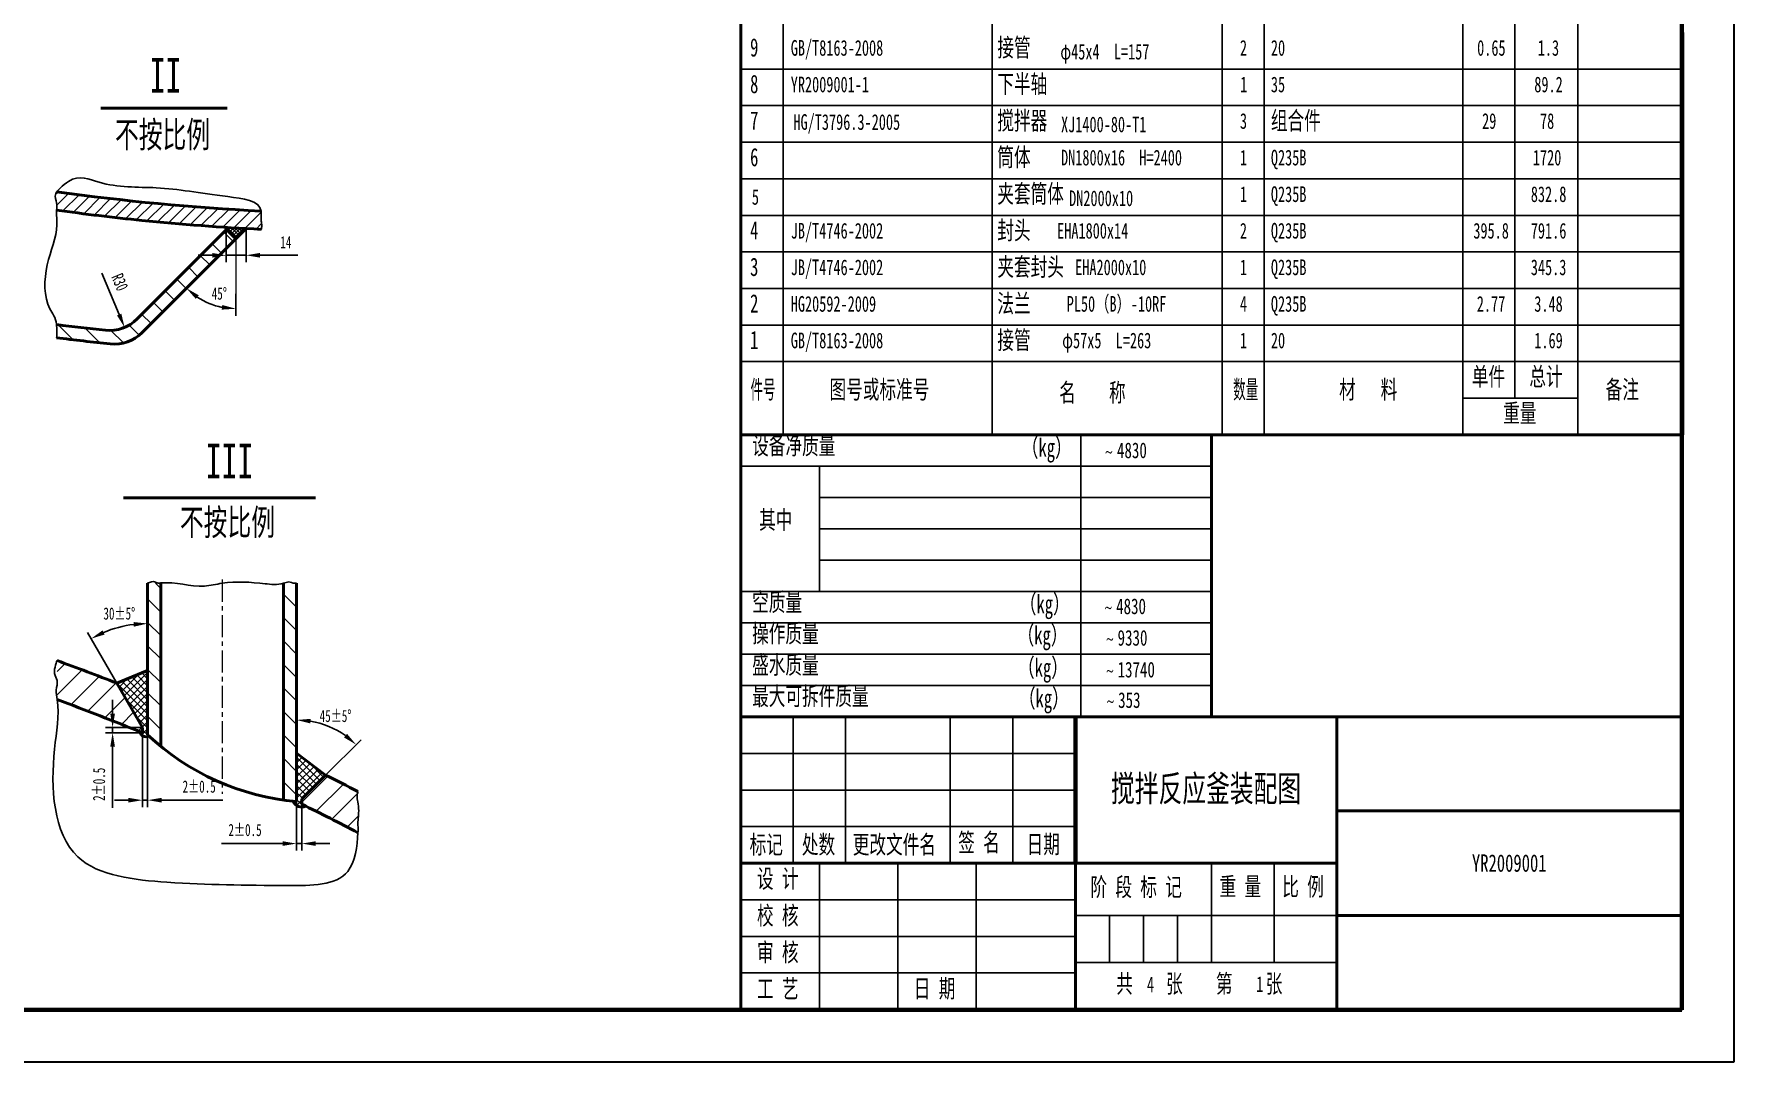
# Model space of a CAD drawing. Header units: millimetres. Extents: x -11803 to 14115, y -852 to 12275.
# Drawn here: x 9237 to 14115, y -460 to 2491 of the extents above; entities that cross this region are included whole.
import ezdxf

# ---------------------------------------------------------------- set-up
doc = ezdxf.new("R2010")
doc.units = ezdxf.units.MM
doc.linetypes.add('CENTERX2', pattern=[101.6, 63.5, -12.7, 12.7, -12.7])
doc.layers.get('Defpoints').update_dxf_attribs({"lineweight": 0})
for name, color, linetype, lineweight in [('CAXA0', 7, 'Continuous', 70), ('CAXA3', 7, 'Continuous', 25), ('CAXA4', 3, 'Continuous', 25), ('中心线', 1, 'CENTERX2', 25), ('文字', 7, 'Continuous', 0), ('粗实线', 7, 'Continuous', 50), ('粗线', 7, 'Continuous', 40), ('细线', 3, 'Continuous', 0), ('边框线', 2, 'Continuous', 90)]:
    doc.layers.add(name, color=color, linetype=linetype, lineweight=lineweight)
doc.layers.add('细实线', color=125, linetype='Continuous')
doc.styles.add('TextStyle0', font='SIMFANG.TTF', dxfattribs={"width": 0.502697})
doc.styles.add('TextStyle1', font='SIMFANG.TTF', dxfattribs={"width": 0.502697})
doc.styles.add('TXT', font='SIMFANG.TTF', dxfattribs={"width": 0.7})
doc.styles.add('标准', font='SimSun.ttf', dxfattribs={"width": 0.667})
doc.dimstyles.new('标准', dxfattribs={"dimscale": 10, "dimtxt": 3.5, "dimasz": 4, "dimexe": 2, "dimexo": 0, "dimgap": 2, "dimtad": 1, "dimdec": 1, "dimdsep": 46, "dimtxsty": '标准', "dimcen": 0, "dimdle": 2, "dimazin": 2, "dimtfac": 1, "dimtdec": 1, "dimtmove": 0, "dimatfit": 3, "dimfxl": 0, "dimtolj": 1, "dimtzin": 0, "dimarcsym": 0})
doc.dimstyles.new('标准$2', dxfattribs={"dimscale": 10, "dimtxt": 3.5, "dimasz": 4, "dimexe": 2, "dimexo": 0, "dimgap": 2, "dimtad": 1, "dimtih": 1, "dimtoh": 1, "dimdec": 1, "dimdsep": 46, "dimtxsty": '标准', "dimcen": 0, "dimdle": 2, "dimazin": 2, "dimtfac": 1, "dimtdec": 1, "dimtmove": 0, "dimatfit": 3, "dimfxl": 0, "dimtolj": 1, "dimtzin": 0, "dimarcsym": 0})

# ---------------------------------------------------------------- blocks, each defined once
blk = doc.blocks.new('CAXBLOCK48', base_point=(-17118.4, -6399.4))
at = {"layer": 'CAXA0', "color": 0, "linetype": 'Continuous', "lineweight": 25}
for p, q in [((448.3, -3838.7), (450.3, -3836.7)), ((469.5, -3855.8), (450.4, -3836.7)), ((451.1, -3842.7), (456.7, -3837)), ((454.4, -3846), (463, -3837.4)), ((472.9, -3852.4), (457.6, -3837.1)), ((457.8, -3849.4), (469.4, -3837.8)), ((476.3, -3849.1), (464.7, -3837.5)), ((479.6, -3845.7), (471.9, -3837.9)), ((461.2, -3852.8), (475.7, -3838.2)), ((464.5, -3856.1), (482.1, -3838.6)), ((483, -3842.3), (479, -3838.4)), ((486.4, -3839), (486.2, -3838.8))]:
    blk.add_line(p, q, dxfattribs=at)
blk = doc.blocks.new('CAXBLOCK49', base_point=(-17118.4, -6399.4))
at = {"layer": 'CAXA0', "color": 0, "linetype": 'Continuous', "lineweight": 25}
for p, q in [((123.9, -3772.4), (127.6, -3768.7)), ((123.9, -3794.9), (147.4, -3771.4)), ((136, -3805.2), (167.1, -3774.1)), ((155.8, -3807.9), (187.1, -3776.6)), ((175.7, -3810.5), (207.1, -3779.1)), ((195.6, -3813), (227.1, -3781.5)), ((215.7, -3815.4), (247.3, -3783.7)), ((235.8, -3817.7), (267.5, -3786)), ((256, -3819.9), (287.9, -3788.1)), ((276.3, -3822.1), (308.3, -3790.1)), ((296.7, -3824.1), (328.8, -3792.1)), ((317.2, -3826.1), (349.4, -3793.9)), ((337.7, -3828), (370.1, -3795.7)), ((358.4, -3829.8), (390.9, -3797.3)), ((379.2, -3831.5), (411.7, -3798.9)), ((399.9, -3833.2), (432.7, -3800.4)), ((420.9, -3834.6), (453.8, -3801.8)), ((441.9, -3836.1), (474.9, -3803.1)), ((463, -3837.4), (496.2, -3804.2)), ((484.3, -3838.6), (515.3, -3807.6)), ((505.6, -3839.8), (515.3, -3830))]:
    blk.add_line(p, q, dxfattribs=at)
blk = doc.blocks.new('CAXBLOCK53', base_point=(-17118.4, -6399.4))
at = {"layer": 'CAXA0', "color": 0, "linetype": 'Continuous', "lineweight": 25}
for p, q in [((323, -4623.1), (312.8, -4612.8)), ((583, -4613.6), (582.2, -4612.8)), ((323, -4668), (298, -4643)), ((583, -4658.6), (558, -4633.6)), ((583, -4703.5), (558, -4678.5)), ((323, -4712.9), (298, -4687.9)), ((323, -4757.8), (298, -4732.8)), ((583, -4748.4), (558, -4723.4)), ((323, -4802.7), (298, -4777.7)), ((583, -4793.3), (558, -4768.3)), ((583, -4838.2), (558, -4813.2)), ((323, -4847.6), (298, -4822.6)), ((323, -4892.5), (298, -4867.5)), ((583, -4883.1), (558, -4858.1)), ((583, -4928), (558, -4903)), ((583, -4972.9), (558, -4947.9)), ((583, -5017.8), (558, -4992.8))]:
    blk.add_line(p, q, dxfattribs=at)
blk = doc.blocks.new('CAXBLOCK54', base_point=(-17118.4, -6399.4))
at = {"layer": 'CAXA0', "color": 0, "linetype": 'Continuous', "lineweight": 25}
for p, q in [((124.8, -4781.8), (140.1, -4766.5)), ((124.8, -4826.7), (172.8, -4778.7)), ((151.1, -4845.3), (205.3, -4791.1)), ((183.6, -4857.7), (237.7, -4803.6)), ((216, -4870.2), (254.8, -4831.4)), ((248.2, -4883), (271.2, -4859.9)), ((280.2, -4895.9), (287.7, -4888.4)), ((593, -5032), (642.8, -4982.2)), ((620.5, -5049.4), (672.7, -4997.2)), ((650.4, -5064.4), (700.4, -5014.4)), ((680, -5079.7), (700.4, -5059.3))]:
    blk.add_line(p, q, dxfattribs=at)
blk = doc.blocks.new('CAXBLOCK55', base_point=(-17118.4, -6399.4))
at = {"layer": 'CAXA0', "color": 0, "linetype": 'Continuous', "lineweight": 25}
for p, q in [((298, -4782.2), (296.3, -4780.4)), ((298, -4863), (239.1, -4804)), ((243.3, -4811.5), (259, -4795.8)), ((248.2, -4820.1), (281.9, -4786.4)), ((298, -4849.5), (248.6, -4800.1)), ((253.1, -4828.6), (298, -4783.7)), ((258.1, -4837.1), (298, -4797.2)), ((298, -4836), (258.2, -4796.1)), ((263, -4845.7), (298, -4810.6)), ((298, -4822.6), (267.7, -4792.2)), ((298, -4809.1), (277.2, -4788.3)), ((298, -4795.6), (286.8, -4784.4)), ((298, -4876.4), (257.2, -4835.6)), ((267.9, -4854.2), (298, -4824.1)), ((272.9, -4862.8), (298, -4837.6)), ((298, -4889.9), (275.6, -4867.4)), ((277.8, -4871.3), (298, -4851)), ((282.7, -4879.8), (298, -4864.5)), ((287.7, -4888.4), (298, -4878)), ((286.1, -4903.4), (298, -4891.5)), ((299.9, -4905.2), (288, -4893.4)), ((296.6, -4906.4), (299, -4904)), ((583, -4943.2), (586.1, -4940.2)), ((627.9, -4990.8), (583, -4945.9)), ((583, -4956.7), (593.8, -4946)), ((583, -4970.2), (601.4, -4951.8)), ((583, -4983.6), (609, -4957.6)), ((621.2, -4997.5), (583, -4959.4)), ((583, -4997.1), (616.7, -4963.4)), ((583, -5010.6), (624.3, -4969.3)), ((614.5, -5004.3), (583, -4972.9)), ((583, -5024), (632, -4975.1)), ((634.7, -4984.1), (605.6, -4955)), ((607.7, -5011), (583, -4986.3)), ((601, -5017.8), (583, -4999.8)), ((576.3, -5030.8), (576.9, -5030.2)), ((582.6, -5038), (593, -5027.5)), ((594.3, -5024.5), (583, -5013.3)), ((597, -5040.7), (583, -5026.7)), ((592.9, -5041.1), (596.6, -5037.4))]:
    blk.add_line(p, q, dxfattribs=at)
blk = doc.blocks.new('CAXBLOCK56', base_point=(-17118.4, -6399.4))
at = {"layer": 'CAXA0', "color": 0, "linetype": 'Continuous', "lineweight": 25}
for p, q in [((439.2, -3886.1), (421.5, -3868.4)), ((461.7, -3863.7), (444, -3846)), ((416.8, -3908.6), (399.1, -3890.9)), ((394.3, -3931), (376.6, -3913.3)), ((349.4, -3975.9), (331.7, -3958.2)), ((371.9, -3953.5), (354.2, -3935.8)), ((327, -3998.4), (309.3, -3980.7)), ((155.7, -4051.6), (127.1, -4023)), ((206.4, -4057.4), (178.1, -4029.1)), ((281.8, -4043), (262.6, -4023.8)), ((304.5, -4020.8), (286.8, -4003.1)), ((251.8, -4057.9), (227.7, -4033.8))]:
    blk.add_line(p, q, dxfattribs=at)
blk = doc.blocks.new('*D296')
at = {"layer": 'Defpoints', "color": 0, "lineweight": 25}
for p in [(9816, 1903.1), (9845.5, 1932.6), (9715.6, 1729.3), (9816, 1744.9), (9546.7, 1633.8)]:
    blk.add_point(p, dxfattribs=at)
at = {"layer": '细实线', "color": 0, "lineweight": -2}
blk.add_line((9816, 1744.9), (9816, 1682.4), dxfattribs=at)
blk.add_arc((9816, 1903.1), 200.7, 236.4384, 258.5616, dxfattribs=at)
at = {"layer": '细实线', "color": 0, "lineweight": 25}
for points in [[(9700.8, 1730.7), (9709.3, 1741), (9674.1, 1761.2)], [(9776.9, 1713.1), (9775.5, 1699.8), (9816, 1702.4)]]:
    blk.add_solid(points, dxfattribs=at)
at = {"layer": '细实线', "color": 0, "insert": (9768.5, 1745.6), "char_height": 35, "attachment_point": 5, "style": '标准'}
blk.add_mtext('\\A1;45%%d', dxfattribs=at)
blk = doc.blocks.new('*D297')
at = {"layer": 'Defpoints', "color": 0, "lineweight": 25}
for p in [(9788.2, 1936), (9845.2, 1932.4), (9845.2, 1855.8)]:
    blk.add_point(p, dxfattribs=at)
at = {"layer": '细实线', "color": 0, "lineweight": -2}
for p, q in [((9788.2, 1936), (9788.2, 1835.8)), ((9845.2, 1932.4), (9845.2, 1835.8)), ((9748.2, 1855.8), (9708.2, 1855.8)), ((9788.2, 1855.8), (9845.2, 1855.8)), ((9885.2, 1855.8), (9993.5, 1855.8))]:
    blk.add_line(p, q, dxfattribs=at)
at = {"layer": '细实线', "color": 0, "lineweight": 25}
for points in [[(9748.2, 1862.5), (9748.2, 1849.1), (9788.2, 1855.8)], [(9885.2, 1862.5), (9885.2, 1849.1), (9845.2, 1855.8)]]:
    blk.add_solid(points, dxfattribs=at)
at = {"layer": '细实线', "color": 0, "insert": (9959.4, 1893.3), "char_height": 35, "attachment_point": 5, "style": '标准'}
blk.add_mtext('\\A1;14', dxfattribs=at)
blk = doc.blocks.new('*D298')
at = {"layer": 'Defpoints', "color": 0, "lineweight": 25}
for p in [(9453.2, 1752.5), (9496.6, 1648.7)]:
    blk.add_point(p, dxfattribs=at)
at = {"layer": '细实线', "color": 0, "lineweight": -2}
blk.add_line((9431.6, 1804.3), (9481.2, 1685.6), dxfattribs=at)
at = {"layer": '细实线', "color": 0, "lineweight": 25}
blk.add_solid([(9487.3, 1688.2), (9475, 1683), (9496.6, 1648.7)], dxfattribs=at)
at = {"layer": '细实线', "color": 0, "insert": (9482.9, 1778.7), "char_height": 35, "attachment_point": 5, "rotation": 292.6841, "style": '标准'}
blk.add_mtext('\\A1;R30', dxfattribs=at)
blk = doc.blocks.new('*D303')
at = {"layer": 'Defpoints', "color": 0, "lineweight": 25}
for p in [(9562.8, 914.2), (9451.7, 779.1), (9474.1, 627.4), (9547.8, 499.9), (9562.8, 478.8)]:
    blk.add_point(p, dxfattribs=at)
at = {"layer": '细实线', "color": 0, "lineweight": -2}
blk.add_line((9474.1, 627.4), (9390.4, 772.5), dxfattribs=at)
blk.add_arc((9562.8, 473.9), 324.7, 97.0625, 112.9375, dxfattribs=at)
at = {"layer": '细实线', "color": 0, "lineweight": 25}
for points in [[(9522.4, 802.8), (9523.2, 789.5), (9562.8, 798.6)], [(9439.2, 767), (9433.2, 778.9), (9400.4, 755.1)]]:
    blk.add_solid(points, dxfattribs=at)
at = {"layer": '细实线', "color": 0, "insert": (9481.4, 827), "char_height": 35, "attachment_point": 5, "style": '标准'}
blk.add_mtext('\\A1;30%%p5%%d', dxfattribs=at)
blk = doc.blocks.new('*D304')
at = {"layer": 'Defpoints', "color": 0, "lineweight": 25}
for p in [(9547.8, 499.9), (9462.2, 484.9), (9547.8, 484.9)]:
    blk.add_point(p, dxfattribs=at)
at = {"layer": '细实线', "color": 0, "lineweight": -2}
for p, q in [((9462.2, 539.9), (9462.2, 579.9)), ((9547.8, 499.9), (9442.2, 499.9)), ((9462.2, 499.9), (9462.2, 484.9)), ((9547.8, 484.9), (9442.2, 484.9)), ((9462.2, 444.9), (9462.2, 269.1))]:
    blk.add_line(p, q, dxfattribs=at)
at = {"layer": '细实线', "color": 0, "lineweight": 25}
for points in [[(9455.5, 539.9), (9468.9, 539.9), (9462.2, 499.9)], [(9455.5, 444.9), (9468.9, 444.9), (9462.2, 484.9)]]:
    blk.add_solid(points, dxfattribs=at)
at = {"layer": '细实线', "color": 0, "insert": (9423.4, 337), "char_height": 35, "attachment_point": 5, "rotation": 90, "style": '标准'}
blk.add_mtext('\\A1;2%%p0.5', dxfattribs=at)
blk = doc.blocks.new('*D305')
at = {"layer": 'Defpoints', "color": 0, "lineweight": 25}
for p in [(9547.8, 484.9), (9562.8, 478.4), (9562.8, 291.4)]:
    blk.add_point(p, dxfattribs=at)
at = {"layer": '细实线', "color": 0, "lineweight": -2}
for p, q in [((9547.8, 484.9), (9547.8, 271.4)), ((9562.8, 478.4), (9562.8, 271.4)), ((9507.8, 291.4), (9467.8, 291.4)), ((9547.8, 291.4), (9562.8, 291.4)), ((9602.8, 291.4), (9778.6, 291.4))]:
    blk.add_line(p, q, dxfattribs=at)
at = {"layer": '细实线', "color": 0, "lineweight": 25}
for points in [[(9507.8, 298.1), (9507.8, 284.7), (9547.8, 291.4)], [(9602.8, 298.1), (9602.8, 284.7), (9562.8, 291.4)]]:
    blk.add_solid(points, dxfattribs=at)
at = {"layer": '细实线', "color": 0, "insert": (9710.7, 330.2), "char_height": 35, "attachment_point": 5, "style": '标准'}
blk.add_mtext('\\A1;2%%p0.5', dxfattribs=at)
blk = doc.blocks.new('*D306')
at = {"layer": 'Defpoints', "color": 0, "lineweight": 25}
for p in [(9990.3, 287.3), (10005.3, 279.9), (10005.3, 166.8)]:
    blk.add_point(p, dxfattribs=at)
at = {"layer": '细实线', "color": 0, "lineweight": -2}
for p, q in [((9990.3, 287.3), (9990.3, 146.8)), ((10005.3, 279.9), (10005.3, 146.8)), ((9950.3, 166.8), (9774.4, 166.8)), ((10005.3, 166.8), (9990.3, 166.8)), ((10045.3, 166.8), (10085.3, 166.8))]:
    blk.add_line(p, q, dxfattribs=at)
at = {"layer": '细实线', "color": 0, "lineweight": 25}
for points in [[(9950.3, 173.5), (9950.3, 160.2), (9990.3, 166.8)], [(10045.3, 173.5), (10045.3, 160.2), (10005.3, 166.8)]]:
    blk.add_solid(points, dxfattribs=at)
at = {"layer": '细实线', "color": 0, "insert": (9842.3, 205.6), "char_height": 35, "attachment_point": 5, "style": '标准'}
blk.add_mtext('\\A1;2%%p0.5', dxfattribs=at)
blk = doc.blocks.new('*D307')
at = {"layer": 'Defpoints', "color": 0, "lineweight": 25}
for p in [(9990.3, 914.2), (10052.8, 513.4), (10073.6, 363.3), (10005.3, 294.9), (9990.3, 287.3)]:
    blk.add_point(p, dxfattribs=at)
at = {"layer": '细实线', "color": 0, "lineweight": -2}
blk.add_line((10073.6, 363.3), (10175.3, 465), dxfattribs=at)
blk.add_arc((9990.3, 279.9), 241.7, 54.4923, 80.5077, dxfattribs=at)
at = {"layer": '细实线', "color": 0, "lineweight": 25}
for points in [[(10029.6, 511.7), (10030.7, 525), (9990.3, 521.6)], [(10135, 481.8), (10126.3, 471.6), (10161.2, 450.8)]]:
    blk.add_solid(points, dxfattribs=at)
at = {"layer": '细实线', "color": 0, "insert": (10102, 533), "char_height": 35, "attachment_point": 5, "style": '标准'}
blk.add_mtext('\\A1;45%%p5%%d', dxfattribs=at)

msp = doc.modelspace()

# ---------------------------------------------------------------- hatches: boundary and pattern name
at = {"layer": 'CAXA0', "linetype": 'Continuous', "lineweight": 25}
for points in [[(12329.441, 1294.632), (12331.208, 1293.187), (12330.485, 1291.501), (12329.702, 1289.815), (12328.798, 1288.13), (12327.593, 1286.865), (12325.907, 1286.444), (12323.738, 1286.986), (12321.088, 1288.611), (12318.498, 1290.237), (12316.51, 1290.779), (12315.044, 1290.237), (12314.02, 1288.611), (12313.217, 1286.444), (12311.611, 1287.648), (12312.093, 1289.334), (12312.796, 1290.989), (12313.94, 1292.585), (12315.366, 1293.759), (12316.912, 1294.15), (12318.839, 1293.608), (12321.409, 1291.983), (12323.999, 1290.357), (12325.987, 1289.815), (12327.473, 1290.417), (12328.557, 1292.224)], [(12328.207, 847.779), (12329.974, 846.334), (12329.251, 844.648), (12328.468, 842.962), (12327.564, 841.277), (12326.36, 840.012), (12324.673, 839.591), (12322.505, 840.133), (12319.854, 841.758), (12317.264, 843.384), (12315.276, 843.926), (12313.811, 843.384), (12312.787, 841.758), (12311.983, 839.591), (12310.377, 840.795), (12310.859, 842.481), (12311.562, 844.136), (12312.706, 845.732), (12314.132, 846.906), (12315.678, 847.297), (12317.605, 846.755), (12320.175, 845.13), (12322.766, 843.504), (12324.753, 842.962), (12326.239, 843.564), (12327.323, 845.37)], [(12332.429, 757.309), (12334.196, 755.864), (12333.473, 754.178), (12332.69, 752.492), (12331.787, 750.807), (12330.582, 749.542), (12328.895, 749.121), (12326.727, 749.663), (12324.077, 751.288), (12321.486, 752.914), (12319.499, 753.456), (12318.033, 752.914), (12317.009, 751.288), (12316.206, 749.121), (12314.6, 750.325), (12315.081, 752.011), (12315.784, 753.666), (12316.929, 755.262), (12318.354, 756.436), (12319.9, 756.827), (12321.828, 756.285), (12324.398, 754.66), (12326.988, 753.034), (12328.976, 752.492), (12330.461, 753.094), (12331.546, 754.9)], [(12332.429, 665.936), (12334.196, 664.491), (12333.473, 662.805), (12332.69, 661.12), (12331.787, 659.434), (12330.582, 658.17), (12328.895, 657.748), (12326.727, 658.29), (12324.077, 659.916), (12321.486, 661.541), (12319.499, 662.083), (12318.033, 661.541), (12317.009, 659.916), (12316.206, 657.748), (12314.6, 658.952), (12315.081, 660.638), (12315.784, 662.294), (12316.929, 663.889), (12318.354, 665.063), (12319.9, 665.455), (12321.828, 664.913), (12324.398, 663.287), (12326.988, 661.662), (12328.976, 661.12), (12330.461, 661.722), (12331.546, 663.528)], [(12333.913, 578.449), (12335.68, 577.004), (12334.957, 575.319), (12334.174, 573.633), (12333.271, 571.947), (12332.066, 570.683), (12330.379, 570.261), (12328.211, 570.803), (12325.56, 572.429), (12322.97, 574.054), (12320.983, 574.596), (12319.517, 574.054), (12318.493, 572.429), (12317.69, 570.261), (12316.083, 571.465), (12316.565, 573.151), (12317.268, 574.807), (12318.413, 576.402), (12319.838, 577.576), (12321.384, 577.968), (12323.312, 577.426), (12325.882, 575.8), (12328.472, 574.175), (12330.46, 573.633), (12331.945, 574.235), (12333.03, 576.041)]]:
    msp.add_hatch(color=0, dxfattribs=at).paths.add_polyline_path(points, flags=0)

# ---------------------------------------------------------------- linework, layer by layer
at = {"layer": 'CAXA0', "linetype": 'Continuous', "lineweight": 70}
for p, q in [((13966.813, 2390.49), (13966.813, 2495.49)), ((13966.813, 2285.49), (13966.813, 2390.49)), ((13966.813, 2180.49), (13966.813, 2285.49)), ((13966.813, 2075.49), (13966.813, 2180.49)), ((13966.813, 1970.49), (13966.813, 2075.49)), ((13966.813, 1865.49), (13966.813, 1970.49)), ((13966.813, 1760.49), (13966.813, 1865.49)), ((13966.813, 1655.49), (13966.813, 1760.49)), ((13966.813, 1550.49), (13966.813, 1655.49)), ((13966.813, 1550.49), (13966.813, 1340.49))]:
    msp.add_line(p, q, dxfattribs=at)
at = {"layer": 'CAXA0', "lineweight": 20}
msp.add_line((9815.992, 1903.127), (9815.992, 1744.937), dxfattribs=at)
at = {"layer": 'CAXA3', "linetype": 'Continuous', "lineweight": 25}
for p, q in [((13966.813, 890.49), (13966.813, 1700.49)), ((13966.813, 1340.49), (11266.813, 1340.49)), ((13966.813, 470.49), (13966.813, 890.49))]:
    msp.add_line(p, q, dxfattribs=at)
at = {"layer": 'CAXA3', "color": 0, "linetype": 'Continuous', "lineweight": 25}
msp.add_line((13966.813, 1655.49), (11266.813, 1655.49), dxfattribs=at)
at = {"layer": 'CAXA4', "color": 0, "linetype": 'Continuous', "lineweight": 25}
msp.add_line((12240.453, 1340.49), (12240.453, 530.49), dxfattribs=at)
at = {"layer": '中心线', "lineweight": 0}
msp.add_line((9776.508, 924.643), (9776.508, 309.425), dxfattribs=at)
at = {"layer": '粗实线', "linetype": 'Continuous', "lineweight": 50}
for p, q in [((9428.707, 2278.5), (9791.196, 2278.5)), ((9789.475, 1929.644), (9532.784, 1672.953)), ((9845.451, 1932.587), (9546.656, 1633.792)), ((9789.475, 1929.644), (9815.992, 1903.127)), ((13965.453, 1340.49), (11265.453, 1340.49)), ((11265.453, 1340.49), (11265.453, 530.49)), ((12615.453, 530.49), (12615.453, 1340.49)), ((9493.88, 1159.225), (10044.256, 1159.225)), ((9562.758, 478.762), (9562.758, 914.218)), ((9600.258, 445.948), (9600.258, 914.218)), ((9952.758, 291.599), (9952.758, 914.218)), ((9990.258, 287.267), (9990.258, 914.218)), ((9474.139, 627.421), (9562.758, 663.872)), ((9547.758, 499.909), (9474.139, 627.421)), ((9547.758, 484.909), (9547.758, 499.909)), ((13965.453, 530.49), (11265.453, 530.49)), ((11265.453, 530.49), (13965.453, 530.49)), ((11265.453, 530.49), (13965.453, 530.49)), ((11265.453, 530.49), (11265.453, -309.51)), ((12225.453, 530.49), (12225.453, -309.51)), ((12975.453, -309.51), (12975.453, 530.49)), ((10073.619, 363.288), (9990.258, 426.748)), ((10005.258, 294.927), (10073.619, 363.288)), ((10005.258, 279.927), (10005.258, 294.927)), ((13965.453, 260.49), (12975.453, 260.49)), ((12975.453, 110.49), (11265.453, 110.49)), ((13965.453, -39.51), (12975.453, -39.51))]:
    msp.add_line(p, q, dxfattribs=at)
at = {"layer": '粗实线', "linetype": 'Continuous', "lineweight": 70}
msp.add_line((12225.453, 110.49), (12225.453, 530.49), dxfattribs=at)
at = {"layer": '粗实线', "linetype": 'Continuous', "lineweight": 40}
msp.add_line((11266.813, -309.51), (13966.813, -309.51), dxfattribs=at)
at = {"layer": '粗实线', "linetype": 'Continuous', "lineweight": 50}
for centre, radius, start, end in [((9795.032, 1934.093), 7.077, 164.305692, 218.645303), ((9453.235, 1752.502), 112.5, 263.93809, 315), ((9467.106, 1713.341), 112.5, 264.08328, 315), ((9557.064, 491.211), 17.691, 189.711809, 299.833939), ((10053.84, 1002.139), 717.694, 226.823323, 264.917364), ((10005.129, 299.608), 27.839, 203.999698, 294.581622)]:
    msp.add_arc(centre, radius, start, end, dxfattribs=at)
for centre, major_axis, start_param, end_param in [((10220.451, 3662.219), (3375, 0), 4.43664304, 4.6139285), ((10220.451, 3474.719), (3750, 0), 4.46482978, 4.50310534), ((5276.508, -2128.466), (6750, 0), 0.88566104, 0.93164949), ((5276.508, -2128.466), (6750, 0), 0.76060627, 0.7946206)]:
    msp.add_ellipse(centre, major_axis=major_axis, ratio=0.5, start_param=start_param, end_param=end_param, dxfattribs=at)
msp.add_open_spline([(9888.684, 1930.329), (9773.627, 1935.967), (9659.136, 1944.541), (9463.706, 1964.313), (9382.222, 1974.137), (9301.558, 1985.451)], degree=3, knots=[0, 0, 0, 0, 228.08297009, 228.08297009, 393.27001778, 393.27001778, 393.27001778, 393.27001778], dxfattribs=at)
for points in [[(9301.558, 1619.085), (9352.624, 1612.667), (9403.956, 1606.783), (9455.51, 1601.44)], [(9474.139, 627.421), (9417.745, 649.483), (9360.675, 671.095), (9302.956, 692.247)], [(10166.331, 316.474), (10135.719, 332.231), (10104.813, 347.836), (10073.619, 363.288)]]:
    msp.add_open_spline(points, degree=3, dxfattribs=at)
at = {"layer": '粗线', "linetype": 'Continuous', "lineweight": 40}
msp.add_line((13966.813, -309.51), (13966.813, 470.49), dxfattribs=at)
at = {"layer": '细实线', "lineweight": 30}
for p, q in [((14115.453, 12154.678), (14115.453, -460.322)), ((14115.453, -460.322), (5205.453, -460.322))]:
    msp.add_line(p, q, dxfattribs=at)
at = {"layer": '细实线', "color": 0, "lineweight": 50}
msp.add_line((11265.453, 1340.49), (11265.453, 4805.49), dxfattribs=at)
at = {"layer": '细实线', "color": 0, "lineweight": -3}
for p, q in [((11386.813, 4805.49), (11386.813, 1340.49)), ((11986.813, 4805.49), (11986.813, 1340.49)), ((12646.813, 4805.49), (12646.813, 1340.49)), ((12766.813, 4805.49), (12766.813, 1340.49)), ((13336.813, 4805.49), (13336.813, 1340.49)), ((13486.813, 4700.49), (13486.813, 1445.49)), ((13666.813, 4700.49), (13666.813, 1340.49)), ((13336.813, 1445.49), (13666.813, 1445.49))]:
    msp.add_line(p, q, dxfattribs=at)
at = {"layer": '细实线', "color": 0, "linetype": 'Continuous', "lineweight": 25}
for p, q in [((13966.813, 2390.49), (11265.453, 2390.49)), ((13966.813, 2390.49), (11266.813, 2390.49)), ((13966.813, 2285.49), (11265.453, 2285.49)), ((13966.813, 2285.49), (11266.813, 2285.49)), ((13966.813, 2180.49), (11265.453, 2180.49)), ((13966.813, 2180.49), (11266.813, 2180.49)), ((13966.813, 2075.49), (11265.453, 2075.49)), ((13966.813, 2075.49), (11266.813, 2075.49)), ((13966.813, 1970.49), (11265.453, 1970.49)), ((13966.813, 1970.49), (11266.813, 1970.49)), ((13966.813, 1865.49), (11265.453, 1865.49)), ((13966.813, 1865.49), (11265.453, 1865.49)), ((13966.813, 1760.49), (11265.453, 1760.49)), ((13966.813, 1760.49), (11266.813, 1760.49)), ((13966.813, 1655.49), (11265.453, 1655.49)), ((13966.813, 1550.49), (11265.453, 1550.49)), ((12615.453, 1250.49), (11265.453, 1250.49)), ((11490.453, 1250.49), (11490.453, 890.49)), ((12615.453, 1160.49), (11490.453, 1160.49)), ((12615.453, 1070.49), (11490.453, 1070.49)), ((12615.453, 980.49), (11490.453, 980.49)), ((12615.453, 890.49), (11265.453, 890.49)), ((12615.453, 800.49), (11265.453, 800.49)), ((12615.453, 710.49), (11265.453, 710.49)), ((12615.453, 620.49), (11265.453, 620.49)), ((11415.453, 110.49), (11415.453, 530.49)), ((11565.453, 110.49), (11565.453, 530.49)), ((12045.453, 110.49), (12045.453, 530.49)), ((12225.453, 425.49), (11265.453, 425.49)), ((12225.453, 320.49), (11265.453, 320.49)), ((12225.453, 215.49), (11265.453, 215.49)), ((12615.453, 110.49), (12615.453, -174.51)), ((12795.453, 110.49), (12795.453, -174.51)), ((12225.453, 5.49), (11265.453, 5.49)), ((12975.453, -39.51), (12225.453, -39.51)), ((12322.953, -39.51), (12322.953, -174.51)), ((12420.453, -39.51), (12420.453, -174.51)), ((12517.953, -39.51), (12517.953, -174.51)), ((12225.453, -99.51), (11265.453, -99.51)), ((12975.453, -174.51), (12225.453, -174.51)), ((12225.453, -204.51), (11265.453, -204.51))]:
    msp.add_line(p, q, dxfattribs=at)
at = {"layer": '细实线', "linetype": 'Continuous', "lineweight": 0}
msp.add_line((9541.114, 601.078), (9544.833, 599.615), dxfattribs=at)
at = {"layer": '细实线', "color": 0, "lineweight": 25}
msp.add_line((11865.453, 110.49), (11865.453, 530.49), dxfattribs=at)
at = {"layer": '细实线', "color": 0}
for p, q in [((11490.453, 110.49), (11490.453, -309.51)), ((11715.453, 110.49), (11715.453, -309.51)), ((11940.453, 110.49), (11940.453, -309.51))]:
    msp.add_line(p, q, dxfattribs=at)
at = {"layer": '细实线', "linetype": 'Continuous', "lineweight": 25}
for points, knots in [([(9301.558, 2038.469), (9301.558, 2038.469), (9353.653, 2094.968), (9445.806, 2048.22), (9608.331, 2055.393), (9736.784, 2028.913), (9898.619, 2012.436), (9886.229, 1959.064), (9891.79, 1941.903), (9889.584, 1934.083), (9888.684, 1930.329)], [0, 0, 0, 0, 30.40884835, 89.49271102, 200.46094163, 340.35444106, 410.65566241, 430.24041889, 438.66463519, 446.31427581, 446.31427581, 446.31427581, 446.31427581]), ([(9301.558, 1619.085), (9301.558, 1619.085), (9306.335, 1669.302), (9264.097, 1717.352), (9265.623, 1830.532), (9307.357, 1917.852), (9299.972, 1978.11), (9304.162, 2009.415), (9293.171, 2023.159), (9301.558, 2038.469), (9301.558, 2038.469)], [0, 0, 0, 0, 25.43175729, 58.65709846, 143.54792049, 223.37144176, 251.50496448, 265.71265724, 283.74687466, 287.64104597, 287.64104597, 287.64104597, 287.64104597]), ([(9562.758, 914.218), (9562.758, 914.218), (9579.416, 922.851), (9589.242, 913.682), (9640.631, 920.721), (9701.14, 897.064), (9799.957, 921.734), (9876.741, 915.957), (9939.754, 908.189), (9969.834, 920.715), (9978.213, 913.848), (9990.258, 914.218), (9990.258, 914.218)], [0, 0, 0, 0, 11.50266113, 19.33102399, 26.00045829, 110.08506882, 144.50288687, 226.82346583, 262.40419536, 272.71011925, 285.50915593, 288.0449794, 288.0449794, 288.0449794, 288.0449794]), ([(9302.956, 692.247), (9302.956, 692.247), (9288.08, 656.873), (9307.776, 634.599), (9297.446, 607.415), (9312.088, 542.656), (9280.271, 386.409), (9297.98, 85.367), (9662.837, 48.416), (9887.416, 46.73), (10151.07, 45.147), (10164.461, 164.436), (10166.991, 209.355), (10165.339, 230.198), (10169.528, 254.654), (10167.478, 285.913), (10162.229, 300.187), (10166.331, 316.474), (10166.331, 316.474)], [0, 0, 0, 0, 25.51351783, 39.91530076, 58.73403937, 77.33356136, 173.69457163, 387.68225107, 567.6821493, 803.49852471, 922.10836958, 999.96398552, 1008.62910669, 1014.13740983, 1042.19574377, 1059.80556487, 1073.63690779, 1080.34530308, 1080.34530308, 1080.34530308, 1080.34530308])]:
    msp.add_open_spline(points, degree=3, knots=knots, dxfattribs=at)
at = {"layer": '边框线'}
for p, q in [((13965.453, 12004.678), (13965.453, -310.322)), ((13965.453, -310.322), (5580.453, -310.322))]:
    msp.add_line(p, q, dxfattribs=at)

# ---------------------------------------------------------------- block references
at = {"layer": '细实线', "linetype": 'Continuous', "lineweight": 25, "xscale": 1.5, "yscale": 1.5, "zscale": 1.5}
for name, p in [('CAXBLOCK56', (-16561.9, -1908.233)), ('CAXBLOCK53', (-16561.9, -1765.566)), ('CAXBLOCK54', (-16561.9, -1765.566)), ('CAXBLOCK55', (-16561.9, -1765.566))]:
    msp.add_blockref(name, p, dxfattribs=at)
at = {"layer": '细线', "linetype": 'Continuous', "lineweight": 25, "xscale": 1.5, "yscale": 1.5, "zscale": 1.5}
for name in ['CAXBLOCK49', 'CAXBLOCK48']:
    msp.add_blockref(name, (-16561.9, -1908.233), dxfattribs=at)

# ---------------------------------------------------------------- texts
at = {"color": 0, "insert": (11296.803, 2022.99), "char_height": 45, "width": 120, "attachment_point": 4, "style": '标准'}
msp.add_mtext('5', dxfattribs=at)
for s, insert, char_height, width, attachment_point, style in [('4830', (12344.678, 1295.49), 45, 233.24519, 4, 'TXT'), ('4830', (12342.19, 847.705), 45, 169.65327, 4, 'TXT'), ('9330', (12346.412, 757.235), 45, 169.65327, 4, 'TXT'), ('13740', (12346.412, 665.862), 45, 169.65327, 4, 'TXT'), ('353', (12347.896, 578.375), 45, 169.65327, 4, 'TXT'), ('{\\fFangSong_GB2312|b0|i0|c134|p34;搅拌反应釜装配图}', (12600.453, 320.49), 75, 750, 5, '标准'), ('{\\fSimSun|b0|i0|c134|p2;YR2009001}', (13470.453, 110.49), 50, 990, 5, 'TXT')]:
    msp.add_mtext(s, dxfattribs=dict(insert=insert, char_height=char_height, width=width, attachment_point=attachment_point, style=style))
at = {"layer": 'CAXA4', "color": 0, "style": '标准', "width": 0.667}
for s, p in [('标记', (11290.358, 137.702)), ('处数', (11440.358, 137.994)), ('签 名', (11888.966, 144.018)), ('日期', (12085.358, 138.869)), ('设 计', (11311.466, 39.893)), ('阶 段 标 记', (12268.461, 15.935)), ('重 量', (12638.966, 17.393)), ('比 例', (12818.966, 17.102)), ('校 核', (11311.466, -65.982)), ('审 核', (11311.466, -171.565)), ('工 艺', (11311.466, -276.273)), ('  共    张    第    张', (12294.896, -261.565))]:
    msp.add_text(s, height=52.5, dxfattribs=at).set_placement(p)
at = {"layer": 'CAXA4', "color": 0, "lineweight": 25, "attachment_point": 1, "style": '标准'}
for s, insert, char_height in [('\\fFangSong_GB2312|b0|i0|p34;9', (11291.713, 2478.952), 52.5), ('\\fFangSong_GB2312|b0|i0|p34;8', (11291.713, 2373.952), 52.5), ('\\fFangSong_GB2312|b0|i0|p34;7', (11291.713, 2268.952), 52.5), ('\\fFangSong_GB2312|b0|i0|p34;搅拌器', (12001.307, 2268.952), 52.5), ('XJ1400-80-T1', (12184.076, 2254.162), 45), ('\\fFangSong_GB2312|b0|i0|p34;6', (11291.713, 2163.952), 52.5), ('\\fFangSong_GB2312|b0|i0|p34;筒体', (12001.307, 2163.952), 52.5), ('\\fFangSong_GB2312|b0|i0|p34;DN1800x16  H=2400', (12184.153, 2158.815), 45), ('\\fFangSong_GB2312|b0|i0|p34;夹套筒体', (12001.307, 2058.952), 52.5), ('\\fFangSong_GB2312|b0|i0|p34;4', (11291.713, 1953.952), 52.5), ('\\fFangSong_GB2312|b0|i0|p34;JB/T4746-2002', (11408.422, 1948.815), 45), ('\\fFangSong_GB2312|b0|i0|p34;封头', (12001.307, 1953.952), 52.5), ('\\fFangSong_GB2312|b0|i0|p34;EHA1800x14', (12172.878, 1948.815), 45), ('\\fFangSong_GB2312|b0|i0|p34;夹套封头', (12001.307, 1848.952), 52.5), ('\\fFangSong_GB2312|b0|i0|p34;3', (11291.713, 1848.952), 52.5), ('JB/T4746-2002', (11408.422, 1843.815), 45), ('\\fFangSong_GB2312|b0|i0|p34;EHA2000x10', (12224.678, 1843.815), 45)]:
    msp.add_mtext(s, dxfattribs=dict(at, insert=insert, char_height=char_height))
at = {"layer": 'CAXA4', "color": 0, "linetype": 'Continuous', "lineweight": 25, "attachment_point": 1}
for s, insert, char_height, style in [('GB/T8163-2008', (11408.422, 2473.815), 45, '标准'), ('\\fFangSong_GB2312|b0|i0|p34;接管', (12001.307, 2478.952), 52.5, '标准'), ('\\fFangSong_GB2312|b0|i0|p34;φ45x4  L=157', (12182.105, 2462.958), 45, '标准'), ('\\fFangSong_GB2312|b0|i0|p34;2', (12697.53, 2473.815), 45, '标准'), ('\\fFangSong_GB2312|b0|i0|p34;20', (12786.384, 2473.815), 45, '标准'), ('\\fFangSong_GB2312|b0|i0|p34;0.65', (13378.278, 2473.815), 45, '标准'), ('\\fFangSong_GB2312|b0|i0|p34;1.3', (13552.255, 2473.815), 45, '标准'), ('YR2009001-1', (11408.422, 2368.815), 45, '标准'), ('\\fFangSong_GB2312|b0|i0|p34;下半轴', (12001.307, 2373.952), 52.5, '标准'), ('\\fFangSong_GB2312|b0|i0|p34;1', (12698.229, 2368.815), 45, '标准'), ('\\fFangSong_GB2312|b0|i0|p34;35\\P', (12786.384, 2368.815), 45, '标准'), ('\\fFangSong_GB2312|b0|i0|p34;89.2', (13542.297, 2368.815), 45, '标准'), ('\\fFangSong_GB2312|b0|i0|p34;组合件', (12786.384, 2268.952), 52.5, '标准'), ('29', (13392.572, 2263.815), 45, '标准'), ('\\fFangSong_GB2312|b0|i0|p34;78', (13558.721, 2263.815), 45, '标准'), ('\\fFangSong_GB2312|b0|i0|p34;1', (12697.53, 2158.815), 45, '标准'), ('Q235B', (12786.384, 2158.815), 45, '标准'), ('\\fFangSong_GB2312|b0|i0|p34;1720', (13538.259, 2158.815), 45, '标准'), ('\\fFangSong_GB2312|b0|i0|p34;1', (12697.53, 2053.815), 45, '标准'), ('Q235B', (12786.384, 2053.815), 45, '标准'), ('\\fFangSong_GB2312|b0|i0|p34;832.8', (13532.339, 2053.815), 45, '标准'), ('DN2000x10 ', (12207.315, 2042.016), 45, '标准'), ('\\fFangSong_GB2312|b0|i0|p34;2', (12697.419, 1948.815), 45, '标准'), ('Q235B', (12786.384, 1948.815), 45, '标准'), ('\\fFangSong_GB2312|b0|i0|p34;791.6', (13532.339, 1948.815), 45, '标准'), ('\\fFangSong_GB2312|b0|i0|p34;1', (12697.53, 1843.815), 45, '标准'), ('Q235B', (12786.384, 1843.815), 45, '标准'), ('\\fFangSong_GB2312|b0|i0|p34;345.3', (13532.339, 1843.815), 45, '标准'), ('\\fFangSong_GB2312|b0|i0|p34;2', (11291.713, 1743.952), 52.5, '标准'), ('\\fFangSong_GB2312|b0|i0|p34;HG20592-2009', (11408.422, 1738.815), 45, '标准'), ('\\fFangSong_GB2312|b0|i0|p34;法兰', (12001.307, 1743.952), 52.5, '标准'), ('PL50{\\fFangSong_GB2312|b0|i0|c134|p34;（B）}-10RF', (12200.396, 1738.815), 45, '标准'), ('\\fFangSong_GB2312|b0|i0|p34;4', (12697.53, 1738.815), 45, '标准'), ('Q235B', (12786.384, 1738.815), 45, '标准'), ('\\fFangSong_GB2312|b0|i0|p34;2.77', (13377.297, 1738.815), 45, '标准'), ('\\fFangSong_GB2312|b0|i0|p34;3.48', (13542.297, 1738.815), 45, '标准'), ('\\fFangSong_GB2312|b0|i0|p34;1', (11291.713, 1638.952), 52.5, '标准'), ('\\fFangSong_GB2312|b0|i0|p34;GB/T8163-2008', (11408.422, 1633.815), 45, '标准'), ('接管', (12001.307, 1638.952), 52.5, '标准'), ('\\fFangSong_GB2312|b0|i0|p34;φ57x5  L=263', (12187.446, 1633.815), 45, '标准'), ('\\fFangSong_GB2312|b0|i0|p34;1', (12697.53, 1633.815), 45, '标准'), ('\\fFangSong_GB2312|b0|i0|p34;20', (12786.384, 1633.815), 45, '标准'), ('\\fFangSong_GB2312|b0|i0|p34;1.69', (13542.297, 1633.815), 45, '标准'), ('\\fFangSong_GB2312|b0|i0|p34;单件', (13363.051, 1533.952), 52.5, '标准'), ('总计', (13528.051, 1533.952), 52.5, '标准'), ('件号', (11292.811, 1496.865), 52.5, 'TextStyle1'), ('图号或标准号', (11519.755, 1496.865), 52.5, '标准'), ('名    称', (12178.666, 1488.12), 52.5, '标准'), ('数量', (12678.125, 1496.865), 52.5, 'TextStyle0'), ('材   料', (12982.153, 1496.865), 52.5, '标准'), ('备注', (13747.153, 1496.865), 52.5, '标准'), ('重量', (13453.051, 1428.952), 52.5, '标准'), ('\\fFangSong_GB2312|b0|i0|p34;设备净质量', (11297.552, 1336.59), 52.5, '标准'), ('\\fFangSong_GB2312|b0|i0|p34;（kg）', (12071.476, 1330.272), 52.5, '标准'), ('其中', (11317.575, 1122.646), 52.5, '标准'), ('\\fFangSong_GB2312|b0|i0|p34;空质量', (11297.552, 886.59), 52.5, '标准'), ('\\fFangSong_GB2312|b0|i0|p34;（kg）', (12065.703, 880.813), 52.5, '标准'), ('\\fFangSong_GB2312|b0|i0|p34;操作质量', (11297.552, 796.59), 52.5, '标准'), ('\\fFangSong_GB2312|b0|i0|p34;（kg）', (12059.375, 791.33), 52.5, '标准'), ('\\fFangSong_GB2312|b0|i0|p34;盛水质量', (11297.552, 706.59), 52.5, '标准'), ('\\fFangSong_GB2312|b0|i0|p34;（kg）', (12060.648, 698.381), 52.5, '标准'), ('\\fFangSong_GB2312|b0|i0|p34;最大可拆件质量', (11297.552, 616.59), 52.5, '标准'), ('\\fFangSong_GB2312|b0|i0|p34;（kg）', (12063.203, 610.086), 52.5, '标准')]:
    msp.add_mtext(s, dxfattribs=dict(at, insert=insert, char_height=char_height, style=style))
at = {"layer": 'CAXA4', "linetype": 'Continuous', "lineweight": 25, "attachment_point": 1, "style": '标准'}
for s, insert, char_height in [('II', (9568.597, 2422.382), 100), ('不按比例', (9469.037, 2239.922), 75), ('III', (9729.386, 1315.205), 100), ('\\fFangSong_GB2312|b0|i0|p34;不按比例', (9655.397, 1127.006), 75)]:
    msp.add_mtext(s, dxfattribs=dict(at, insert=insert, char_height=char_height))
at = {"layer": '文字', "lineweight": 25, "insert": (11569.233, 2232.99), "char_height": 45, "width": 600, "attachment_point": 5, "style": '标准'}
msp.add_mtext('HG/T3796.3-2005', dxfattribs=at)
at = {"layer": '文字', "linetype": 'Continuous', "lineweight": 25, "insert": (12697.53, 2263.815), "char_height": 45, "attachment_point": 1, "style": '标准'}
msp.add_mtext('3', dxfattribs=at)
at = {"layer": '粗实线', "style": '标准', "width": 0.667}
for s, p in [('更改文件名', (11586.277, 137.994)), ('日 期', (11761.466, -275.398))]:
    msp.add_text(s, height=52.5, dxfattribs=at).set_placement(p)
at = {"layer": '细实线', "color": 0, "linetype": 'Continuous', "lineweight": 25, "insert": (13367.339, 1948.815), "char_height": 45, "attachment_point": 1, "style": '标准'}
msp.add_mtext('\\fFangSong_GB2312|b0|i0|p34;395.8', dxfattribs=at)
at = {"layer": '细实线', "color": 0, "lineweight": 50, "char_height": 45, "width": 58.69417, "attachment_point": 1, "style": '标准'}
for s, insert in [(' 4', (12410.229, -215.384)), ('1', (12744.211, -214.261))]:
    msp.add_mtext(s, dxfattribs=dict(at, insert=insert))

# ---------------------------------------------------------------- dimensions: what is measured, and where the dimension line sits
at = {"layer": '细实线'}
for base, line1, line2, text, picture, middle in [((9715.644, 1729.32), ((9815.992, 1903.127), (9815.992, 1744.937)), ((9845.451, 1932.587), (9546.656, 1633.792)), '45%%d', '*D296', (9768.474, 1708.138)), ((9451.7, 779.057), ((9562.758, 478.762), (9562.758, 914.218)), ((9547.758, 499.909), (9474.139, 627.421)), '30%%p5%%d', '*D303', (9481.402, 788.282)), ((10052.819, 513.407), ((10005.258, 294.927), (10073.619, 363.288)), ((9990.258, 287.267), (9990.258, 914.218)), '45%%p5%%d', '*D307', (10101.962, 494.284))]:
    dim = msp.add_angular_dim_2l(base=base, line1=line1, line2=line2, text=text, dimstyle='标准$2', override={"dimasz": 4}, dxfattribs=at)
    dim.commit()
    dim.dimension.update_dxf_attribs({"geometry": picture, "text_midpoint": middle, "dimtype": 162})
for base, p1, p2, text, picture, middle in [((9845.24, 1855.805), (9788.219, 1936.007), (9845.24, 1932.375), '14', '*D297', (9959.377, 1855.805)), ((9562.758, 291.393), (9547.758, 484.909), (9562.758, 478.406), '2%%p0.5', '*D305', (9710.68, 291.393)), ((10005.258, 166.832), (9990.258, 287.267), (10005.258, 279.927), '2%%p0.5', '*D306', (9842.336, 166.832))]:
    dim = msp.add_linear_dim(base=base, p1=p1, p2=p2, text=text, dimstyle='标准', override={"dimasz": 4}, dxfattribs=at)
    dim.commit()
    dim.dimension.update_dxf_attribs({"geometry": picture, "text_midpoint": middle, "dimtype": 160})
dim = msp.add_radius_dim(center=(9453.235, 1752.502), mpoint=(9496.62, 1648.705), text='R30', dimstyle='标准', override={"dimasz": 4}, dxfattribs=at)
dim.commit()
dim.dimension.update_dxf_attribs({"geometry": '*D298', "text_midpoint": (9448.332, 1764.231), "dimtype": 164})
dim = msp.add_linear_dim(base=(9462.2, 484.909), p1=(9547.758, 499.909), p2=(9547.758, 484.909), angle=90, text='2%%p0.5', dimstyle='标准', override={"dimasz": 4}, dxfattribs=at)
dim.commit()
dim.dimension.update_dxf_attribs({"geometry": '*D304', "text_midpoint": (9462.2, 336.987), "dimtype": 160})

doc.saveas('drawing.dxf')
